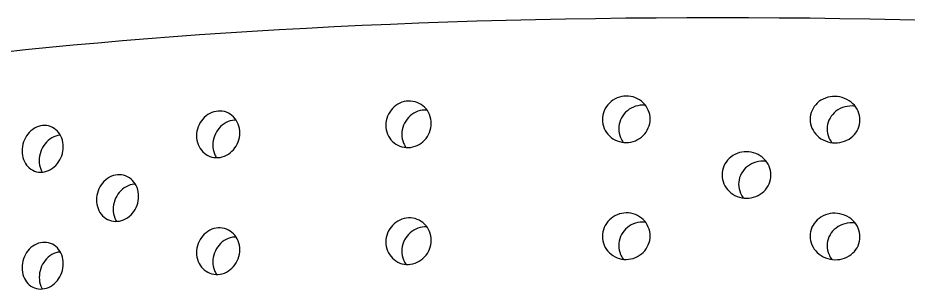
# Model space of a CAD drawing. Extents: x 527 to 611, y 788 to 934.
# Drawn here: x 567.731 to 569.127, y 862.344 to 862.769 of the extents above; entities that cross this region are included whole.
import ezdxf

# ---------------------------------------------------------------- set-up
doc = ezdxf.new("R2010")
doc.units = 0
doc.header["$MEASUREMENT"] = 0
doc.layers.add('1', color=4, linetype='Continuous')
doc.layers.add('DIM', color=3, linetype='Continuous')

# ---------------------------------------------------------------- blocks, each defined once
blk = doc.blocks.new('SUCTION')
at = {"layer": '1'}
blk.add_ellipse((0.5106, 0.0668), major_axis=(-0.0289, 1.8748), ratio=0.145722, start_param=3.141593, end_param=6.283185, dxfattribs=at)
at = {"layer": '1', "color": 3}
for points, knots in [([(0.3826, 1.0913), (0.378, 1.0912), (0.3731, 1.0919), (0.3638, 1.095), (0.3595, 1.0974), (0.3523, 1.103), (0.349, 1.1067), (0.3443, 1.1147), (0.3429, 1.119), (0.342, 1.1272), (0.3424, 1.1315), (0.3453, 1.1396), (0.3477, 1.1434), (0.3536, 1.1491), (0.3573, 1.1515), (0.3658, 1.1549), (0.3706, 1.1558), (0.3797, 1.1559), (0.3846, 1.1552), (0.3939, 1.1521), (0.3982, 1.1498), (0.4054, 1.1443), (0.4087, 1.1406), (0.4135, 1.1326), (0.4149, 1.1283), (0.4158, 1.1202), (0.4154, 1.1158), (0.4126, 1.1077), (0.4101, 1.1039), (0.4042, 1.0981), (0.4004, 1.0956), (0.3919, 1.0922), (0.3871, 1.0913), (0.3826, 1.0913)], [0, 0, 0, 0, 0.0138375, 0.0138375, 0.027675, 0.027675, 0.0424425, 0.0424425, 0.0572099, 0.0572099, 0.0720648, 0.0720648, 0.0869196, 0.0869196, 0.1007671, 0.1007671, 0.1146145, 0.1146145, 0.128462, 0.128462, 0.1423095, 0.1423095, 0.1571643, 0.1571643, 0.1720192, 0.1720192, 0.1867866, 0.1867866, 0.201554, 0.201554, 0.2153916, 0.2153916, 0.2292291, 0.2292291, 0.2292291, 0.2292291]), ([(0.5657, 1.0941), (0.5612, 1.094), (0.5562, 1.0948), (0.547, 1.0979), (0.5427, 1.1002), (0.5355, 1.1058), (0.5322, 1.1095), (0.5275, 1.1175), (0.5261, 1.1219), (0.5251, 1.13), (0.5255, 1.1344), (0.5284, 1.1425), (0.5309, 1.1462), (0.5368, 1.1519), (0.5405, 1.1544), (0.549, 1.1577), (0.5537, 1.1586), (0.5628, 1.1587), (0.5678, 1.158), (0.577, 1.1549), (0.5813, 1.1526), (0.5885, 1.1471), (0.5919, 1.1434), (0.5966, 1.1355), (0.598, 1.1311), (0.599, 1.123), (0.5986, 1.1186), (0.5957, 1.1105), (0.5932, 1.1067), (0.5873, 1.1009), (0.5836, 1.0984), (0.575, 1.095), (0.5703, 1.0942), (0.5657, 1.0941)], [0, 0, 0, 0, 0.0138375, 0.0138375, 0.027675, 0.027675, 0.0424425, 0.0424425, 0.0572099, 0.0572099, 0.0720648, 0.0720648, 0.0869196, 0.0869196, 0.1007671, 0.1007671, 0.1146145, 0.1146145, 0.128462, 0.128462, 0.1423095, 0.1423095, 0.1571643, 0.1571643, 0.1720192, 0.1720192, 0.1867866, 0.1867866, 0.201554, 0.201554, 0.2153916, 0.2153916, 0.2292291, 0.2292291, 0.2292291, 0.2292291]), ([(0.584, 1.099), (0.584, 1.0994), (0.5839, 1.0997), (0.5834, 1.1041), (0.5819, 1.1084), (0.5772, 1.1163), (0.5738, 1.12), (0.5666, 1.1254), (0.5623, 1.1277), (0.553, 1.1308), (0.5481, 1.1315), (0.539, 1.1314), (0.5342, 1.1305), (0.5284, 1.1282), (0.5269, 1.1275), (0.5255, 1.1267)], [0.05617633, 0.05617633, 0.05617633, 0.05617633, 0.05742541, 0.05742541, 0.07240619, 0.07240619, 0.08738697, 0.08738697, 0.10123039, 0.10123039, 0.11507381, 0.11507381, 0.12891724, 0.12891724, 0.13403982, 0.13403982, 0.13403982, 0.13403982]), ([(0.4008, 1.0962), (0.4008, 1.0965), (0.4008, 1.0969), (0.4003, 1.1013), (0.3988, 1.1056), (0.394, 1.1135), (0.3907, 1.1171), (0.3834, 1.1226), (0.3791, 1.1249), (0.3699, 1.1279), (0.3649, 1.1287), (0.3558, 1.1285), (0.3511, 1.1277), (0.3453, 1.1254), (0.3438, 1.1247), (0.3424, 1.1239)], [0.05617633, 0.05617633, 0.05617633, 0.05617633, 0.05742541, 0.05742541, 0.07240619, 0.07240619, 0.08738697, 0.08738697, 0.10123039, 0.10123039, 0.11507381, 0.11507381, 0.12891724, 0.12891724, 0.13403982, 0.13403982, 0.13403982, 0.13403982]), ([(0.49, 0.9747), (0.4854, 0.9746), (0.4805, 0.9754), (0.4712, 0.9786), (0.4669, 0.981), (0.4598, 0.9868), (0.4566, 0.9905), (0.452, 0.9987), (0.4507, 1.0031), (0.4498, 1.0114), (0.4503, 1.0159), (0.4532, 1.0241), (0.4557, 1.0279), (0.4616, 1.0338), (0.4654, 1.0364), (0.474, 1.0398), (0.4788, 1.0407), (0.4879, 1.0409), (0.4929, 1.0401), (0.5021, 1.0369), (0.5064, 1.0345), (0.5135, 1.0288), (0.5168, 1.0251), (0.5214, 1.017), (0.5228, 1.0126), (0.5236, 1.0043), (0.5231, 0.9998), (0.5202, 0.9915), (0.5177, 0.9877), (0.5117, 0.9817), (0.5079, 0.9792), (0.4993, 0.9757), (0.4945, 0.9748), (0.49, 0.9747)], [0, 0, 0, 0, 0.0138548, 0.0138548, 0.0277096, 0.0277096, 0.0421225, 0.0421225, 0.0565354, 0.0565354, 0.0710126, 0.0710126, 0.0854897, 0.0854897, 0.0993515, 0.0993515, 0.1132132, 0.1132132, 0.127075, 0.127075, 0.1409367, 0.1409367, 0.1554139, 0.1554139, 0.169891, 0.169891, 0.1843039, 0.1843039, 0.1987169, 0.1987169, 0.2125717, 0.2125717, 0.2264264, 0.2264264, 0.2264264, 0.2264264]), ([(0.509, 0.9802), (0.509, 0.9808), (0.509, 0.9814), (0.5085, 0.9862), (0.5071, 0.9906), (0.5024, 0.9987), (0.4992, 1.0024), (0.492, 1.0081), (0.4877, 1.0105), (0.4785, 1.0136), (0.4735, 1.0144), (0.4644, 1.0142), (0.4596, 1.0133), (0.4535, 1.0109), (0.4518, 1.01), (0.4501, 1.009)], [0.05447947, 0.05447947, 0.05447947, 0.05447947, 0.05665874, 0.05665874, 0.07120955, 0.07120955, 0.08576037, 0.08576037, 0.09961959, 0.09961959, 0.11347881, 0.11347881, 0.12733802, 0.12733802, 0.13333396, 0.13333396, 0.13333396, 0.13333396]), ([(0.4086, 0.8146), (0.4041, 0.8146), (0.3991, 0.8154), (0.3899, 0.8187), (0.3856, 0.8212), (0.3786, 0.8272), (0.3755, 0.831), (0.3711, 0.8394), (0.3698, 0.8439), (0.3691, 0.8524), (0.3696, 0.857), (0.3727, 0.8655), (0.3752, 0.8693), (0.3812, 0.8754), (0.385, 0.8781), (0.3937, 0.8816), (0.3985, 0.8825), (0.4076, 0.8827), (0.4126, 0.8819), (0.4218, 0.8786), (0.4261, 0.8761), (0.4331, 0.8702), (0.4363, 0.8664), (0.4407, 0.8581), (0.442, 0.8536), (0.4427, 0.845), (0.4422, 0.8404), (0.4391, 0.832), (0.4366, 0.8281), (0.4306, 0.8219), (0.4267, 0.8193), (0.418, 0.8157), (0.4132, 0.8147), (0.4086, 0.8146)], [0, 0, 0, 0, 0.0138713, 0.0138713, 0.0277426, 0.0277426, 0.0418409, 0.0418409, 0.0559392, 0.0559392, 0.0700768, 0.0700768, 0.0842144, 0.0842144, 0.0980898, 0.0980898, 0.1119652, 0.1119652, 0.1258405, 0.1258405, 0.1397159, 0.1397159, 0.1538535, 0.1538535, 0.1679911, 0.1679911, 0.1820894, 0.1820894, 0.1961877, 0.1961877, 0.210059, 0.210059, 0.2239303, 0.2239303, 0.2239303, 0.2239303]), ([(0.5918, 0.8175), (0.5872, 0.8174), (0.5823, 0.8182), (0.573, 0.8215), (0.5688, 0.8241), (0.5618, 0.83), (0.5586, 0.8338), (0.5542, 0.8422), (0.5529, 0.8467), (0.5522, 0.8553), (0.5528, 0.8598), (0.5558, 0.8683), (0.5583, 0.8721), (0.5643, 0.8782), (0.5681, 0.8809), (0.5768, 0.8844), (0.5816, 0.8854), (0.5908, 0.8855), (0.5957, 0.8847), (0.6049, 0.8814), (0.6092, 0.8789), (0.6162, 0.873), (0.6194, 0.8693), (0.6238, 0.8609), (0.6251, 0.8564), (0.6259, 0.8479), (0.6253, 0.8433), (0.6223, 0.8348), (0.6197, 0.8309), (0.6137, 0.8248), (0.6099, 0.8221), (0.6012, 0.8185), (0.5964, 0.8175), (0.5918, 0.8175)], [0, 0, 0, 0, 0.0138713, 0.0138713, 0.0277426, 0.0277426, 0.0418409, 0.0418409, 0.0559392, 0.0559392, 0.0700768, 0.0700768, 0.0842144, 0.0842144, 0.0980898, 0.0980898, 0.1119652, 0.1119652, 0.1258405, 0.1258405, 0.1397159, 0.1397159, 0.1538535, 0.1538535, 0.1679911, 0.1679911, 0.1820894, 0.1820894, 0.1961877, 0.1961877, 0.210059, 0.210059, 0.2239303, 0.2239303, 0.2239303, 0.2239303]), ([(0.4285, 0.8208), (0.4285, 0.8217), (0.4285, 0.8226), (0.428, 0.8278), (0.4267, 0.8323), (0.4223, 0.8407), (0.4191, 0.8444), (0.4121, 0.8503), (0.4078, 0.8528), (0.3986, 0.8561), (0.3936, 0.8568), (0.3845, 0.8567), (0.3797, 0.8558), (0.3732, 0.8531), (0.3712, 0.852), (0.3693, 0.8508)], [0.05294318, 0.05294318, 0.05294318, 0.05294318, 0.055987, 0.055987, 0.07015487, 0.07015487, 0.08432275, 0.08432275, 0.0981971, 0.0981971, 0.11207146, 0.11207146, 0.12594581, 0.12594581, 0.1327949, 0.1327949, 0.1327949, 0.1327949]), ([(0.6117, 0.8236), (0.6117, 0.8245), (0.6116, 0.8255), (0.6112, 0.8306), (0.6099, 0.8352), (0.6054, 0.8435), (0.6023, 0.8473), (0.5952, 0.8531), (0.5909, 0.8556), (0.5817, 0.8589), (0.5768, 0.8597), (0.5676, 0.8595), (0.5628, 0.8586), (0.5563, 0.856), (0.5543, 0.8549), (0.5525, 0.8536)], [0.05294318, 0.05294318, 0.05294318, 0.05294318, 0.055987, 0.055987, 0.07015487, 0.07015487, 0.08432275, 0.08432275, 0.0981971, 0.0981971, 0.11207146, 0.11207146, 0.12594581, 0.12594581, 0.1327949, 0.1327949, 0.1327949, 0.1327949]), ([(0.6112, 0.5177), (0.6066, 0.5176), (0.6017, 0.5184), (0.5925, 0.5219), (0.5883, 0.5246), (0.5815, 0.5309), (0.5785, 0.5348), (0.5743, 0.5436), (0.5731, 0.5483), (0.5726, 0.5572), (0.5733, 0.562), (0.5765, 0.5708), (0.5791, 0.5749), (0.5852, 0.5813), (0.5892, 0.584), (0.5979, 0.5878), (0.6028, 0.5888), (0.6119, 0.5889), (0.6169, 0.5881), (0.6261, 0.5846), (0.6303, 0.5819), (0.6371, 0.5758), (0.6402, 0.5718), (0.6444, 0.5631), (0.6456, 0.5584), (0.646, 0.5494), (0.6454, 0.5447), (0.6421, 0.5358), (0.6395, 0.5318), (0.6334, 0.5253), (0.6294, 0.5225), (0.6206, 0.5187), (0.6158, 0.5177), (0.6112, 0.5177)], [0, 0, 0, 0, 0.0138846, 0.0138846, 0.0277691, 0.0277691, 0.0416534, 0.0416534, 0.0555377, 0.0555377, 0.0694237, 0.0694237, 0.0833096, 0.0833096, 0.0971943, 0.0971943, 0.1110791, 0.1110791, 0.1249638, 0.1249638, 0.1388485, 0.1388485, 0.1527345, 0.1527345, 0.1666205, 0.1666205, 0.1805047, 0.1805047, 0.194389, 0.194389, 0.2082736, 0.2082736, 0.2221581, 0.2221581, 0.2221581, 0.2221581]), ([(0.4281, 0.5148), (0.4235, 0.5148), (0.4186, 0.5156), (0.4094, 0.5191), (0.4052, 0.5218), (0.3984, 0.528), (0.3953, 0.532), (0.3912, 0.5407), (0.39, 0.5455), (0.3895, 0.5544), (0.3901, 0.5592), (0.3934, 0.568), (0.396, 0.572), (0.4021, 0.5784), (0.406, 0.5812), (0.4148, 0.585), (0.4196, 0.5859), (0.4288, 0.5861), (0.4337, 0.5853), (0.4429, 0.5818), (0.4472, 0.5791), (0.454, 0.5729), (0.457, 0.569), (0.4612, 0.5603), (0.4624, 0.5555), (0.4629, 0.5466), (0.4622, 0.5418), (0.459, 0.533), (0.4564, 0.5289), (0.4503, 0.5225), (0.4463, 0.5197), (0.4375, 0.5159), (0.4327, 0.5149), (0.4281, 0.5148)], [0, 0, 0, 0, 0.0138846, 0.0138846, 0.0277691, 0.0277691, 0.0416534, 0.0416534, 0.0555377, 0.0555377, 0.0694237, 0.0694237, 0.0833096, 0.0833096, 0.0971943, 0.0971943, 0.1110791, 0.1110791, 0.1249638, 0.1249638, 0.1388485, 0.1388485, 0.1527345, 0.1527345, 0.1666205, 0.1666205, 0.1805047, 0.1805047, 0.194389, 0.194389, 0.2082736, 0.2082736, 0.2221581, 0.2221581, 0.2221581, 0.2221581]), ([(0.4489, 0.5218), (0.449, 0.5232), (0.449, 0.5245), (0.4487, 0.5302), (0.4475, 0.535), (0.4433, 0.5437), (0.4403, 0.5476), (0.4334, 0.5538), (0.4292, 0.5565), (0.42, 0.5599), (0.4151, 0.5608), (0.4059, 0.5606), (0.4011, 0.5596), (0.3942, 0.5567), (0.3919, 0.5554), (0.3897, 0.5538)], [0.05152079, 0.05152079, 0.05152079, 0.05152079, 0.05553775, 0.05553775, 0.06942391, 0.06942391, 0.08331008, 0.08331008, 0.09719486, 0.09719486, 0.11107963, 0.11107963, 0.12496441, 0.12496441, 0.13282261, 0.13282261, 0.13282261, 0.13282261]), ([(0.6321, 0.5247), (0.6321, 0.526), (0.6322, 0.5273), (0.6318, 0.5331), (0.6307, 0.5378), (0.6265, 0.5465), (0.6234, 0.5504), (0.6166, 0.5566), (0.6123, 0.5593), (0.6031, 0.5628), (0.5982, 0.5636), (0.589, 0.5634), (0.5842, 0.5625), (0.5773, 0.5595), (0.575, 0.5582), (0.5729, 0.5566)], [0.05152079, 0.05152079, 0.05152079, 0.05152079, 0.05553775, 0.05553775, 0.06942391, 0.06942391, 0.08331008, 0.08331008, 0.09719486, 0.09719486, 0.11107963, 0.11107963, 0.12496441, 0.12496441, 0.13282261, 0.13282261, 0.13282261, 0.13282261]), ([(0.4403, 0.1717), (0.4357, 0.1716), (0.4308, 0.1725), (0.4218, 0.1762), (0.4176, 0.179), (0.411, 0.1855), (0.408, 0.1897), (0.404, 0.1989), (0.403, 0.2039), (0.4027, 0.2133), (0.4035, 0.2183), (0.407, 0.2275), (0.4097, 0.2318), (0.416, 0.2385), (0.42, 0.2414), (0.4289, 0.2453), (0.4337, 0.2463), (0.4429, 0.2464), (0.4478, 0.2456), (0.4568, 0.2419), (0.461, 0.2392), (0.4677, 0.2327), (0.4706, 0.2285), (0.4746, 0.2194), (0.4757, 0.2144), (0.4759, 0.205), (0.4751, 0.2), (0.4716, 0.1907), (0.4689, 0.1864), (0.4626, 0.1797), (0.4586, 0.1767), (0.4497, 0.1728), (0.4448, 0.1718), (0.4403, 0.1717)], [0, 0, 0, 0, 0.0138754, 0.0138754, 0.0277508, 0.0277508, 0.0418876, 0.0418876, 0.0560244, 0.0560244, 0.070122, 0.070122, 0.0842195, 0.0842195, 0.0980909, 0.0980909, 0.1119622, 0.1119622, 0.1258335, 0.1258335, 0.1397049, 0.1397049, 0.1538024, 0.1538024, 0.1679, 0.1679, 0.1820368, 0.1820368, 0.1961736, 0.1961736, 0.210049, 0.210049, 0.2239244, 0.2239244, 0.2239244, 0.2239244]), ([(0.6234, 0.1745), (0.6188, 0.1745), (0.6139, 0.1753), (0.6049, 0.179), (0.6008, 0.1818), (0.5941, 0.1883), (0.5912, 0.1925), (0.5872, 0.2017), (0.5861, 0.2067), (0.5859, 0.2161), (0.5867, 0.2211), (0.5901, 0.2304), (0.5929, 0.2346), (0.5992, 0.2413), (0.6032, 0.2442), (0.612, 0.2481), (0.6169, 0.2491), (0.626, 0.2493), (0.6309, 0.2484), (0.64, 0.2448), (0.6441, 0.242), (0.6508, 0.2355), (0.6538, 0.2313), (0.6578, 0.2222), (0.6588, 0.2172), (0.6591, 0.2078), (0.6583, 0.2028), (0.6548, 0.1935), (0.652, 0.1892), (0.6457, 0.1825), (0.6417, 0.1796), (0.6328, 0.1756), (0.628, 0.1746), (0.6234, 0.1745)], [0, 0, 0, 0, 0.0138754, 0.0138754, 0.0277508, 0.0277508, 0.0418876, 0.0418876, 0.0560244, 0.0560244, 0.070122, 0.070122, 0.0842195, 0.0842195, 0.0980909, 0.0980909, 0.1119622, 0.1119622, 0.1258335, 0.1258335, 0.1397049, 0.1397049, 0.1538024, 0.1538024, 0.1679, 0.1679, 0.1820368, 0.1820368, 0.1961736, 0.1961736, 0.210049, 0.210049, 0.2239244, 0.2239244, 0.2239244, 0.2239244]), ([(0.6448, 0.1821), (0.645, 0.1837), (0.645, 0.1853), (0.6449, 0.1915), (0.6438, 0.1965), (0.6398, 0.2057), (0.6369, 0.2098), (0.6302, 0.2163), (0.6261, 0.2191), (0.617, 0.2228), (0.6121, 0.2236), (0.603, 0.2235), (0.5981, 0.2225), (0.591, 0.2193), (0.5884, 0.2178), (0.5862, 0.216)], [0.05151258, 0.05151258, 0.05151258, 0.05151258, 0.05608271, 0.05608271, 0.07020559, 0.07020559, 0.08432848, 0.08432848, 0.0981983, 0.0981983, 0.11206812, 0.11206812, 0.12593795, 0.12593795, 0.13438506, 0.13438506, 0.13438506, 0.13438506]), ([(0.4617, 0.1793), (0.4618, 0.1809), (0.4619, 0.1824), (0.4617, 0.1887), (0.4607, 0.1937), (0.4567, 0.2028), (0.4538, 0.207), (0.4471, 0.2135), (0.4429, 0.2163), (0.4339, 0.2199), (0.429, 0.2208), (0.4198, 0.2206), (0.415, 0.2196), (0.4078, 0.2165), (0.4053, 0.2149), (0.403, 0.2132)], [0.05151258, 0.05151258, 0.05151258, 0.05151258, 0.05608271, 0.05608271, 0.07020559, 0.07020559, 0.08432848, 0.08432848, 0.0981983, 0.0981983, 0.11206812, 0.11206812, 0.12593795, 0.12593795, 0.13438506, 0.13438506, 0.13438506, 0.13438506]), ([(0.5385, -0.0162), (0.534, -0.0163), (0.5291, -0.0154), (0.5202, -0.0117), (0.5161, -0.0088), (0.5095, -0.0022), (0.5066, 0.0022), (0.5027, 0.0116), (0.5017, 0.0168), (0.5016, 0.0264), (0.5025, 0.0316), (0.5061, 0.0411), (0.5089, 0.0455), (0.5153, 0.0524), (0.5193, 0.0553), (0.5282, 0.0593), (0.5331, 0.0603), (0.5422, 0.0605), (0.5471, 0.0596), (0.556, 0.0559), (0.5601, 0.0531), (0.5668, 0.0464), (0.5697, 0.0421), (0.5736, 0.0327), (0.5745, 0.0276), (0.5747, 0.0179), (0.5738, 0.0127), (0.5701, 0.0031), (0.5673, -0.0013), (0.5608, -0.0081), (0.5568, -0.0111), (0.548, -0.0151), (0.5431, -0.0162), (0.5385, -0.0162)], [0, 0, 0, 0, 0.0138608, 0.0138608, 0.0277216, 0.0277216, 0.0422229, 0.0422229, 0.0567241, 0.0567241, 0.0711596, 0.0711596, 0.0855951, 0.0855951, 0.0994487, 0.0994487, 0.1133024, 0.1133024, 0.127156, 0.127156, 0.1410097, 0.1410097, 0.1554452, 0.1554452, 0.1698806, 0.1698806, 0.1843819, 0.1843819, 0.1988832, 0.1988832, 0.212744, 0.212744, 0.2266048, 0.2266048, 0.2266048, 0.2266048]), ([(0.5601, -0.0084), (0.5602, -0.0068), (0.5603, -0.0052), (0.5603, 0.0012), (0.5593, 0.0064), (0.5554, 0.0158), (0.5525, 0.0202), (0.5459, 0.0268), (0.5418, 0.0297), (0.5328, 0.0334), (0.528, 0.0342), (0.5188, 0.0341), (0.514, 0.0331), (0.5068, 0.0298), (0.5042, 0.0282), (0.5019, 0.0264)], [0.05216595, 0.05216595, 0.05216595, 0.05216595, 0.05687262, 0.05687262, 0.07137622, 0.07137622, 0.08587982, 0.08587982, 0.09972982, 0.09972982, 0.11357982, 0.11357982, 0.12742982, 0.12742982, 0.13602531, 0.13602531, 0.13602531, 0.13602531]), ([(0.4438, -0.1574), (0.4393, -0.1574), (0.4344, -0.1565), (0.4256, -0.1528), (0.4216, -0.1499), (0.415, -0.1431), (0.4121, -0.1387), (0.4083, -0.1289), (0.4074, -0.1237), (0.4074, -0.1138), (0.4083, -0.1086), (0.4121, -0.0988), (0.4149, -0.0943), (0.4215, -0.0873), (0.4255, -0.0843), (0.4344, -0.0803), (0.4392, -0.0793), (0.4483, -0.0791), (0.4532, -0.08), (0.4621, -0.0838), (0.4661, -0.0866), (0.4727, -0.0934), (0.4756, -0.0978), (0.4794, -0.1075), (0.4803, -0.1127), (0.4803, -0.1226), (0.4794, -0.1279), (0.4756, -0.1377), (0.4727, -0.1422), (0.4661, -0.1492), (0.4621, -0.1522), (0.4533, -0.1562), (0.4484, -0.1573), (0.4438, -0.1574)], [0, 0, 0, 0, 0.0138463, 0.0138463, 0.0276926, 0.0276926, 0.04258, 0.04258, 0.0574675, 0.0574675, 0.0722657, 0.0722657, 0.0870638, 0.0870638, 0.1008999, 0.1008999, 0.114736, 0.114736, 0.1285721, 0.1285721, 0.1424082, 0.1424082, 0.1572063, 0.1572063, 0.1720044, 0.1720044, 0.1868919, 0.1868919, 0.2017794, 0.2017794, 0.2156257, 0.2156257, 0.229472, 0.229472, 0.229472, 0.229472]), ([(0.627, -0.1545), (0.6224, -0.1546), (0.6176, -0.1537), (0.6087, -0.1499), (0.6047, -0.1471), (0.5982, -0.1403), (0.5953, -0.1358), (0.5915, -0.1261), (0.5905, -0.1209), (0.5905, -0.111), (0.5914, -0.1057), (0.5952, -0.0959), (0.5981, -0.0914), (0.6046, -0.0845), (0.6086, -0.0815), (0.6175, -0.0775), (0.6223, -0.0764), (0.6315, -0.0763), (0.6363, -0.0772), (0.6452, -0.081), (0.6492, -0.0838), (0.6558, -0.0905), (0.6587, -0.095), (0.6625, -0.1046), (0.6635, -0.1099), (0.6635, -0.1197), (0.6625, -0.125), (0.6587, -0.1349), (0.6558, -0.1394), (0.6493, -0.1464), (0.6453, -0.1494), (0.6364, -0.1534), (0.6316, -0.1545), (0.627, -0.1545)], [0, 0, 0, 0, 0.0138463, 0.0138463, 0.0276926, 0.0276926, 0.04258, 0.04258, 0.0574675, 0.0574675, 0.0722657, 0.0722657, 0.0870638, 0.0870638, 0.1008999, 0.1008999, 0.114736, 0.114736, 0.1285721, 0.1285721, 0.1424082, 0.1424082, 0.1572063, 0.1572063, 0.1720044, 0.1720044, 0.1868919, 0.1868919, 0.2017794, 0.2017794, 0.2156257, 0.2156257, 0.229472, 0.229472, 0.229472, 0.229472]), ([(0.4654, -0.1495), (0.4656, -0.1478), (0.4657, -0.1462), (0.4657, -0.1397), (0.4648, -0.1345), (0.461, -0.1247), (0.4581, -0.1203), (0.4515, -0.1135), (0.4475, -0.1106), (0.4386, -0.1069), (0.4338, -0.106), (0.4246, -0.1061), (0.4198, -0.1072), (0.4126, -0.1105), (0.41, -0.1121), (0.4077, -0.1139)], [0.05298666, 0.05298666, 0.05298666, 0.05298666, 0.05772049, 0.05772049, 0.07263637, 0.07263637, 0.08755225, 0.08755225, 0.10138253, 0.10138253, 0.1152128, 0.1152128, 0.12904308, 0.12904308, 0.13767704, 0.13767704, 0.13767704, 0.13767704]), ([(0.6485, -0.1466), (0.6487, -0.145), (0.6488, -0.1434), (0.6488, -0.1369), (0.6479, -0.1316), (0.6441, -0.1219), (0.6412, -0.1174), (0.6346, -0.1107), (0.6306, -0.1078), (0.6218, -0.1041), (0.6169, -0.1032), (0.6078, -0.1033), (0.6029, -0.1044), (0.5958, -0.1076), (0.5932, -0.1093), (0.5908, -0.1111)], [0.05298666, 0.05298666, 0.05298666, 0.05298666, 0.05772049, 0.05772049, 0.07263637, 0.07263637, 0.08755225, 0.08755225, 0.10138253, 0.10138253, 0.1152128, 0.1152128, 0.12904308, 0.12904308, 0.13767704, 0.13767704, 0.13767704, 0.13767704])]:
    blk.add_open_spline(points, degree=3, knots=knots, dxfattribs=at)
blk = doc.blocks.new('2018 FLAIR')
at = {"layer": 'DIM', "rotation": 89.11601668126784}
blk.add_blockref('SUCTION', (41.9923, 58.6218), dxfattribs=at)

msp = doc.modelspace()

# ---------------------------------------------------------------- block references
at = {"layer": '1'}
msp.add_blockref('2018 FLAIR', (526.8953, 803.3624), dxfattribs=at)

doc.saveas('drawing.dxf')
